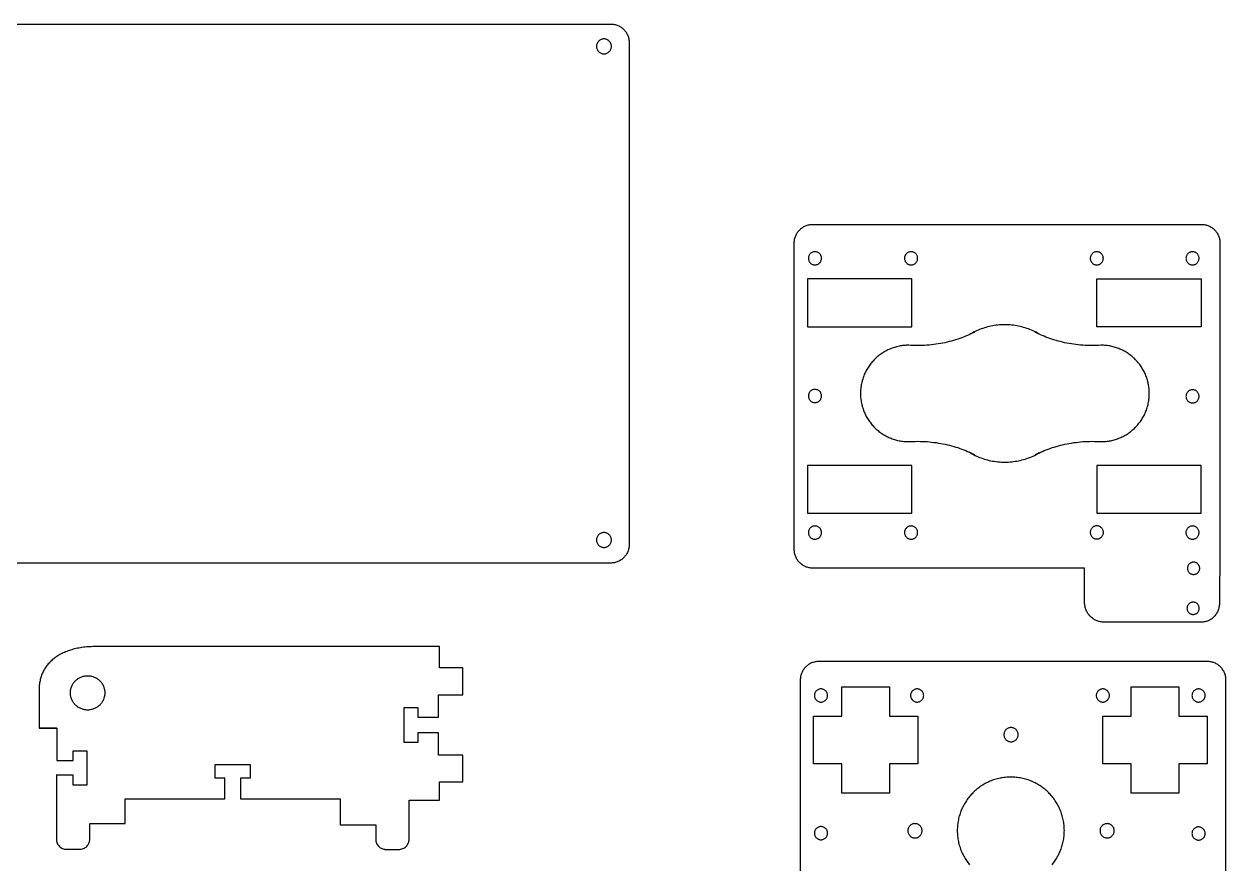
# Model space of a CAD drawing. Extents: x 83 to 577, y 5 to 678.
# Drawn here: x 300.6 to 577.1, y 356.8 to 550 of the extents above; entities that cross this region are included whole.
import ezdxf

# ---------------------------------------------------------------- set-up
doc = ezdxf.new("R2010")
doc.units = 0
doc.layers.add('LAYER_1', color=18, linetype='CONTINUOUS')

msp = doc.modelspace()

# ---------------------------------------------------------------- linework, layer by layer
at = {"layer": 'LAYER_1'}
for points in [[(280.64, 550.02), (435.58, 550.02), (435.8, 550.02), (436.01, 550), (436.23, 549.98), (436.44, 549.94), (436.64, 549.89), (436.85, 549.83), (437.04, 549.77), (437.24, 549.69), (437.43, 549.6), (437.61, 549.51), (437.79, 549.41), (437.96, 549.3), (438.13, 549.18), (438.29, 549.05), (438.45, 548.92), (438.59, 548.77), (438.73, 548.63), (438.87, 548.47), (439, 548.31), (439.11, 548.14), (439.23, 547.97), (439.33, 547.79), (439.42, 547.61), (439.51, 547.42), (439.58, 547.22), (439.65, 547.03), (439.71, 546.82), (439.76, 546.62), (439.79, 546.41), (439.82, 546.19), (439.84, 545.98), (439.84, 545.76), (439.84, 430.3), (439.84, 430.08), (439.82, 429.86), (439.79, 429.64), (439.76, 429.43), (439.71, 429.23), (439.65, 429.03), (439.58, 428.83), (439.51, 428.63), (439.42, 428.44), (439.33, 428.26), (439.23, 428.08), (439.11, 427.91), (439, 427.74), (438.87, 427.58), (438.73, 427.43), (438.59, 427.28), (438.45, 427.14), (438.29, 427), (438.13, 426.87), (437.96, 426.76), (437.79, 426.64), (437.61, 426.54), (437.43, 426.45), (437.24, 426.36), (437.04, 426.29), (436.85, 426.22), (436.64, 426.16), (436.44, 426.11), (436.23, 426.08), (436.01, 426.05), (435.8, 426.03), (435.58, 426.03), (280.64, 426.03)], [(577.13, 328.81), (577.13, 399.12), (577.12, 399.34), (577.11, 399.55), (577.08, 399.77), (577.04, 399.98), (576.99, 400.18), (576.94, 400.39), (576.87, 400.59), (576.79, 400.78), (576.71, 400.97), (576.61, 401.15), (576.51, 401.33), (576.4, 401.5), (576.28, 401.67), (576.15, 401.83), (576.02, 401.99), (575.88, 402.14), (575.73, 402.28), (575.57, 402.41), (575.41, 402.54), (575.25, 402.66), (575.07, 402.77), (574.89, 402.87), (574.71, 402.97), (574.52, 403.05), (574.33, 403.13), (574.13, 403.19), (573.93, 403.25), (573.72, 403.3), (573.51, 403.34), (573.3, 403.36), (573.08, 403.38), (572.86, 403.39), (512.22, 403.39), (483.46, 403.39), (483.24, 403.38), (483.02, 403.36), (482.81, 403.34), (482.6, 403.3), (482.39, 403.25), (482.19, 403.19), (481.99, 403.13), (481.8, 403.05), (481.61, 402.97), (481.43, 402.87), (481.25, 402.77), (481.08, 402.66), (480.91, 402.54), (480.75, 402.41), (480.59, 402.28), (480.44, 402.14), (480.3, 401.99), (480.17, 401.83), (480.04, 401.67), (479.92, 401.5), (479.81, 401.33), (479.71, 401.15), (479.61, 400.97), (479.53, 400.78), (479.45, 400.59), (479.38, 400.39), (479.33, 400.18), (479.28, 399.98), (479.24, 399.77), (479.22, 399.55), (479.2, 399.34), (479.19, 399.12), (479.19, 328.57)], [(537.14, 356.65), (537.32, 356.88), (537.5, 357.12), (537.68, 357.36), (537.84, 357.6), (538.01, 357.85), (538.16, 358.1), (538.32, 358.36), (538.46, 358.62), (538.6, 358.88), (538.73, 359.15), (538.86, 359.42), (538.98, 359.69), (539.09, 359.97), (539.2, 360.25), (539.3, 360.54), (539.39, 360.82), (539.48, 361.12), (539.56, 361.41), (539.63, 361.71), (539.7, 362), (539.76, 362.31), (539.81, 362.61), (539.85, 362.92), (539.88, 363.23), (539.91, 363.54), (539.93, 363.85), (539.94, 364.17), (539.95, 364.49), (539.94, 364.81), (539.93, 365.12), (539.91, 365.43), (539.88, 365.75), (539.85, 366.06), (539.81, 366.36), (539.76, 366.67), (539.7, 366.97), (539.63, 367.27), (539.56, 367.57), (539.48, 367.86), (539.39, 368.15), (539.3, 368.44), (539.2, 368.72), (539.09, 369), (538.98, 369.28), (538.86, 369.56), (538.73, 369.83), (538.6, 370.09), (538.46, 370.36), (538.32, 370.62), (538.16, 370.87), (538.01, 371.13), (537.84, 371.37), (537.68, 371.62), (537.5, 371.86), (537.32, 372.09), (537.14, 372.32), (536.94, 372.55), (536.75, 372.77), (536.55, 372.98), (536.34, 373.2), (536.13, 373.4), (535.91, 373.6), (535.69, 373.8), (535.47, 373.99), (535.23, 374.18), (535, 374.36), (534.76, 374.53), (534.52, 374.7), (534.27, 374.86), (534.02, 375.02), (533.76, 375.17), (533.5, 375.32), (533.24, 375.46), (532.97, 375.59), (532.7, 375.72), (532.42, 375.84), (532.15, 375.95), (531.87, 376.06), (531.58, 376.16), (531.29, 376.25), (531, 376.34), (530.71, 376.42), (530.41, 376.49), (530.11, 376.55), (529.81, 376.61), (529.51, 376.66), (529.2, 376.7), (528.89, 376.74), (528.58, 376.77), (528.26, 376.79), (527.95, 376.8), (527.63, 376.8), (527.31, 376.8), (527, 376.79), (526.68, 376.77), (526.37, 376.74), (526.06, 376.7), (525.75, 376.66), (525.45, 376.61), (525.15, 376.55), (524.85, 376.49), (524.55, 376.42), (524.26, 376.34), (523.97, 376.25), (523.68, 376.16), (523.4, 376.06), (523.11, 375.95), (522.84, 375.84), (522.56, 375.72), (522.29, 375.59), (522.02, 375.46), (521.76, 375.32), (521.5, 375.17), (521.24, 375.02), (520.99, 374.86), (520.74, 374.7), (520.5, 374.53), (520.26, 374.36), (520.03, 374.18), (519.8, 373.99), (519.57, 373.8), (519.35, 373.6), (519.13, 373.4), (518.92, 373.2), (518.71, 372.98), (518.51, 372.77), (518.32, 372.55), (518.13, 372.32), (517.94, 372.09), (517.76, 371.86), (517.59, 371.62), (517.42, 371.37), (517.25, 371.13), (517.1, 370.87), (516.95, 370.62), (516.8, 370.36), (516.66, 370.09), (516.53, 369.83), (516.4, 369.56), (516.28, 369.28), (516.17, 369), (516.06, 368.72), (515.96, 368.44), (515.87, 368.15), (515.78, 367.86), (515.7, 367.57), (515.63, 367.27), (515.56, 366.97), (515.51, 366.67), (515.46, 366.36), (515.41, 366.06), (515.38, 365.75), (515.35, 365.43), (515.33, 365.12), (515.32, 364.81), (515.31, 364.49), (515.32, 364.17), (515.33, 363.85), (515.35, 363.54), (515.38, 363.23), (515.41, 362.92), (515.46, 362.61), (515.51, 362.31), (515.56, 362), (515.63, 361.71), (515.7, 361.41), (515.78, 361.12), (515.87, 360.82), (515.96, 360.54), (516.06, 360.25), (516.17, 359.97), (516.28, 359.69), (516.4, 359.42), (516.53, 359.15), (516.66, 358.88), (516.8, 358.62), (516.95, 358.36), (517.1, 358.1), (517.25, 357.85), (517.42, 357.6), (517.59, 357.36), (517.76, 357.12), (517.94, 356.88), (518.13, 356.65)]]:
    msp.add_lwpolyline(points, dxfattribs=at)
for points in [[(435.74, 544.88), (435.73, 545.06), (435.7, 545.23), (435.66, 545.39), (435.6, 545.55), (435.53, 545.7), (435.44, 545.84), (435.35, 545.97), (435.24, 546.09), (435.11, 546.2), (434.98, 546.3), (434.84, 546.39), (434.69, 546.46), (434.53, 546.52), (434.37, 546.56), (434.2, 546.59), (434.02, 546.6), (433.85, 546.59), (433.68, 546.56), (433.51, 546.52), (433.36, 546.46), (433.21, 546.39), (433.06, 546.3), (432.93, 546.2), (432.81, 546.09), (432.7, 545.97), (432.6, 545.84), (432.52, 545.7), (432.44, 545.55), (432.39, 545.39), (432.34, 545.23), (432.32, 545.06), (432.31, 544.88), (432.32, 544.71), (432.34, 544.54), (432.39, 544.37), (432.44, 544.21), (432.52, 544.06), (432.6, 543.92), (432.7, 543.79), (432.81, 543.67), (432.93, 543.56), (433.06, 543.46), (433.21, 543.37), (433.36, 543.3), (433.51, 543.24), (433.68, 543.2), (433.85, 543.17), (434.02, 543.17), (434.2, 543.17), (434.37, 543.2), (434.53, 543.24), (434.69, 543.3), (434.84, 543.37), (434.98, 543.46), (435.11, 543.56), (435.24, 543.67), (435.35, 543.79), (435.44, 543.92), (435.53, 544.06), (435.6, 544.21), (435.66, 544.37), (435.7, 544.54), (435.73, 544.71)], [(482.08, 424.86), (481.86, 424.87), (481.64, 424.88), (481.43, 424.91), (481.22, 424.95), (481.01, 424.99), (480.81, 425.05), (480.61, 425.12), (480.41, 425.2), (480.22, 425.28), (480.04, 425.38), (479.86, 425.48), (479.69, 425.59), (479.52, 425.71), (479.36, 425.83), (479.21, 425.97), (479.06, 426.11), (478.92, 426.26), (478.78, 426.41), (478.65, 426.57), (478.54, 426.74), (478.42, 426.92), (478.32, 427.09), (478.23, 427.28), (478.14, 427.47), (478.07, 427.66), (478, 427.86), (477.94, 428.06), (477.89, 428.27), (477.86, 428.48), (477.83, 428.69), (477.81, 428.91), (477.81, 429.13), (477.81, 499.68), (477.81, 499.9), (477.83, 500.12), (477.86, 500.33), (477.89, 500.54), (477.94, 500.75), (478, 500.95), (478.07, 501.15), (478.14, 501.34), (478.23, 501.53), (478.32, 501.71), (478.42, 501.89), (478.54, 502.07), (478.65, 502.23), (478.78, 502.4), (478.92, 502.55), (479.06, 502.7), (479.21, 502.84), (479.36, 502.97), (479.52, 503.1), (479.69, 503.22), (479.86, 503.33), (480.04, 503.43), (480.22, 503.53), (480.41, 503.61), (480.61, 503.69), (480.81, 503.76), (481.01, 503.81), (481.22, 503.86), (481.43, 503.9), (481.64, 503.93), (481.86, 503.94), (482.08, 503.95), (571.47, 503.95), (571.69, 503.94), (571.91, 503.93), (572.12, 503.9), (572.33, 503.86), (572.54, 503.81), (572.74, 503.76), (572.94, 503.69), (573.13, 503.61), (573.32, 503.53), (573.51, 503.43), (573.69, 503.33), (573.86, 503.22), (574.03, 503.1), (574.19, 502.97), (574.34, 502.84), (574.49, 502.7), (574.63, 502.55), (574.77, 502.4), (574.89, 502.23), (575.01, 502.07), (575.12, 501.89), (575.23, 501.71), (575.32, 501.53), (575.41, 501.34), (575.48, 501.15), (575.55, 500.95), (575.61, 500.75), (575.65, 500.54), (575.69, 500.33), (575.72, 500.12), (575.73, 499.9), (575.74, 499.68), (575.74, 429.13), (575.65, 416.94), (575.64, 416.71), (575.62, 416.48), (575.6, 416.26), (575.56, 416.04), (575.52, 415.82), (575.46, 415.61), (575.4, 415.4), (575.33, 415.2), (575.25, 415), (575.16, 414.81), (575.06, 414.62), (574.96, 414.44), (574.84, 414.26), (574.72, 414.09), (574.6, 413.93), (574.46, 413.78), (574.32, 413.63), (574.18, 413.49), (574.03, 413.35), (573.87, 413.23), (573.7, 413.11), (573.53, 413.01), (573.36, 412.91), (573.18, 412.82), (573, 412.74), (572.81, 412.67), (572.62, 412.61), (572.43, 412.56), (572.23, 412.52), (572.02, 412.49), (571.82, 412.47), (571.61, 412.47), (548.9, 412.47), (548.69, 412.47), (548.48, 412.49), (548.28, 412.52), (548.07, 412.56), (547.87, 412.61), (547.67, 412.67), (547.48, 412.74), (547.29, 412.82), (547.1, 412.91), (546.92, 413.01), (546.74, 413.11), (546.56, 413.23), (546.39, 413.35), (546.23, 413.49), (546.07, 413.63), (545.92, 413.78), (545.77, 413.93), (545.64, 414.09), (545.5, 414.26), (545.38, 414.44), (545.26, 414.62), (545.16, 414.81), (545.06, 415), (544.97, 415.2), (544.89, 415.4), (544.82, 415.61), (544.76, 415.82), (544.7, 416.04), (544.66, 416.26), (544.64, 416.48), (544.62, 416.71), (544.61, 416.94), (544.61, 424.83)], [(482.57, 497.65), (482.42, 497.64), (482.27, 497.62), (482.12, 497.58), (481.98, 497.53), (481.85, 497.47), (481.72, 497.39), (481.61, 497.3), (481.5, 497.21), (481.4, 497.1), (481.32, 496.98), (481.24, 496.86), (481.18, 496.72), (481.13, 496.59), (481.09, 496.44), (481.07, 496.29), (481.06, 496.14), (481.07, 495.98), (481.09, 495.83), (481.13, 495.69), (481.18, 495.55), (481.24, 495.41), (481.32, 495.29), (481.4, 495.17), (481.5, 495.07), (481.61, 494.97), (481.72, 494.88), (481.85, 494.81), (481.98, 494.74), (482.12, 494.69), (482.27, 494.65), (482.42, 494.63), (482.57, 494.62), (482.73, 494.63), (482.88, 494.65), (483.02, 494.69), (483.16, 494.74), (483.29, 494.81), (483.42, 494.88), (483.53, 494.97), (483.64, 495.07), (483.74, 495.17), (483.82, 495.29), (483.9, 495.41), (483.96, 495.55), (484.01, 495.69), (484.05, 495.83), (484.08, 495.98), (484.08, 496.14), (484.08, 496.29), (484.05, 496.44), (484.01, 496.59), (483.96, 496.72), (483.9, 496.86), (483.82, 496.98), (483.74, 497.1), (483.64, 497.21), (483.53, 497.3), (483.42, 497.39), (483.29, 497.47), (483.16, 497.53), (483.02, 497.58), (482.88, 497.62), (482.73, 497.64)], [(504.69, 497.65), (504.54, 497.64), (504.39, 497.62), (504.24, 497.58), (504.1, 497.53), (503.97, 497.47), (503.85, 497.39), (503.73, 497.3), (503.62, 497.21), (503.53, 497.1), (503.44, 496.98), (503.36, 496.86), (503.3, 496.72), (503.25, 496.59), (503.21, 496.44), (503.19, 496.29), (503.18, 496.14), (503.19, 495.98), (503.21, 495.83), (503.25, 495.69), (503.3, 495.55), (503.36, 495.42), (503.44, 495.29), (503.53, 495.17), (503.62, 495.07), (503.73, 494.97), (503.85, 494.88), (503.97, 494.81), (504.1, 494.74), (504.24, 494.69), (504.39, 494.65), (504.54, 494.63), (504.69, 494.62), (504.85, 494.63), (505, 494.65), (505.14, 494.69), (505.28, 494.74), (505.41, 494.81), (505.54, 494.88), (505.65, 494.97), (505.76, 495.07), (505.86, 495.17), (505.95, 495.29), (506.02, 495.42), (506.09, 495.55), (506.14, 495.69), (506.17, 495.83), (506.2, 495.98), (506.2, 496.14), (506.2, 496.29), (506.17, 496.44), (506.14, 496.59), (506.09, 496.72), (506.02, 496.86), (505.95, 496.98), (505.86, 497.1), (505.76, 497.21), (505.65, 497.3), (505.54, 497.39), (505.41, 497.47), (505.28, 497.53), (505.14, 497.58), (505, 497.62), (504.85, 497.64)], [(547.41, 497.64), (547.25, 497.63), (547.1, 497.61), (546.96, 497.57), (546.82, 497.52), (546.69, 497.46), (546.56, 497.38), (546.45, 497.3), (546.34, 497.2), (546.24, 497.09), (546.16, 496.97), (546.08, 496.85), (546.02, 496.72), (545.96, 496.58), (545.93, 496.43), (545.9, 496.28), (545.9, 496.13), (545.9, 495.97), (545.93, 495.82), (545.96, 495.68), (546.02, 495.54), (546.08, 495.41), (546.16, 495.28), (546.24, 495.17), (546.34, 495.06), (546.45, 494.96), (546.56, 494.87), (546.69, 494.8), (546.82, 494.74), (546.96, 494.68), (547.1, 494.65), (547.25, 494.62), (547.41, 494.62), (547.56, 494.62), (547.71, 494.65), (547.86, 494.68), (548, 494.74), (548.13, 494.8), (548.26, 494.87), (548.37, 494.96), (548.48, 495.06), (548.58, 495.17), (548.66, 495.28), (548.74, 495.41), (548.8, 495.54), (548.85, 495.68), (548.89, 495.82), (548.91, 495.97), (548.92, 496.13), (548.91, 496.28), (548.89, 496.43), (548.85, 496.58), (548.8, 496.72), (548.74, 496.85), (548.66, 496.97), (548.58, 497.09), (548.48, 497.2), (548.37, 497.3), (548.26, 497.38), (548.13, 497.46), (548, 497.52), (547.86, 497.57), (547.71, 497.61), (547.56, 497.63)], [(569.44, 497.65), (569.29, 497.64), (569.14, 497.62), (568.99, 497.58), (568.85, 497.53), (568.72, 497.47), (568.59, 497.39), (568.48, 497.3), (568.37, 497.21), (568.27, 497.1), (568.19, 496.98), (568.11, 496.86), (568.05, 496.72), (568, 496.59), (567.96, 496.44), (567.94, 496.29), (567.93, 496.14), (567.94, 495.98), (567.96, 495.83), (568, 495.69), (568.05, 495.55), (568.11, 495.41), (568.19, 495.29), (568.27, 495.17), (568.37, 495.07), (568.48, 494.97), (568.59, 494.88), (568.72, 494.81), (568.85, 494.74), (568.99, 494.69), (569.14, 494.65), (569.29, 494.63), (569.44, 494.62), (569.6, 494.63), (569.75, 494.65), (569.89, 494.69), (570.03, 494.74), (570.16, 494.81), (570.29, 494.88), (570.4, 494.97), (570.51, 495.07), (570.61, 495.17), (570.69, 495.29), (570.77, 495.41), (570.83, 495.55), (570.88, 495.69), (570.92, 495.83), (570.95, 495.98), (570.95, 496.14), (570.95, 496.29), (570.92, 496.44), (570.88, 496.59), (570.83, 496.72), (570.77, 496.86), (570.69, 496.98), (570.61, 497.1), (570.51, 497.21), (570.4, 497.3), (570.29, 497.39), (570.16, 497.47), (570.03, 497.53), (569.89, 497.58), (569.75, 497.62), (569.6, 497.64)], [(504.87, 491.39), (480.87, 491.39), (480.87, 480.4), (504.87, 480.4)], [(571.41, 480.4), (547.41, 480.4), (547.41, 491.39), (571.41, 491.39)], [(518.8, 451.16), (518.05, 451.54), (518.38, 451.35), (518.71, 451.16), (519.05, 450.98), (519.4, 450.81), (519.74, 450.65), (520.1, 450.49), (520.45, 450.35), (520.81, 450.21), (521.18, 450.08), (521.55, 449.96), (521.92, 449.85), (522.3, 449.75), (522.68, 449.66), (523.06, 449.57), (523.45, 449.5), (523.84, 449.44), (524.23, 449.38), (524.63, 449.33), (525.03, 449.3), (525.43, 449.27), (525.84, 449.26), (526.24, 449.25), (526.65, 449.26), (527.06, 449.27), (527.46, 449.3), (527.86, 449.33), (528.26, 449.38), (528.65, 449.44), (529.04, 449.5), (529.43, 449.57), (529.81, 449.66), (530.19, 449.75), (530.57, 449.85), (530.94, 449.96), (531.31, 450.08), (531.67, 450.21), (532.04, 450.35), (532.39, 450.49), (532.74, 450.65), (533.09, 450.81), (533.43, 450.98), (533.77, 451.16), (534.11, 451.35), (533.55, 451.05), (533.29, 450.92), (533.67, 451.13), (534.07, 451.33), (534.48, 451.53), (534.89, 451.72), (535.32, 451.91), (535.76, 452.08), (536.21, 452.26), (536.66, 452.42), (537.13, 452.58), (537.6, 452.73), (538.08, 452.87), (538.57, 453), (539.06, 453.13), (539.56, 453.25), (540.07, 453.36), (540.58, 453.47), (541.09, 453.56), (541.6, 453.65), (542.12, 453.73), (542.65, 453.8), (543.17, 453.86), (543.7, 453.91), (544.22, 453.96), (544.75, 453.99), (545.28, 454.02), (545.8, 454.03), (546.33, 454.04), (546.85, 454.03), (547.37, 454.02), (547.88, 453.99), (548.4, 453.96), (548.68, 453.96), (548.97, 453.97), (549.25, 453.99), (549.53, 454.02), (549.81, 454.05), (550.09, 454.09), (550.36, 454.13), (550.63, 454.18), (550.9, 454.24), (551.17, 454.31), (551.43, 454.38), (551.7, 454.46), (551.96, 454.54), (552.21, 454.63), (552.46, 454.73), (552.72, 454.83), (552.96, 454.94), (553.21, 455.05), (553.45, 455.17), (553.68, 455.3), (553.92, 455.43), (554.15, 455.56), (554.38, 455.71), (554.6, 455.85), (554.82, 456), (555.03, 456.16), (555.25, 456.32), (555.45, 456.49), (555.66, 456.66), (555.86, 456.84), (556.05, 457.02), (556.24, 457.21), (556.43, 457.4), (556.61, 457.59), (556.78, 457.79), (556.96, 457.99), (557.12, 458.2), (557.29, 458.41), (557.44, 458.63), (557.6, 458.85), (557.74, 459.07), (557.88, 459.3), (558.02, 459.53), (558.15, 459.76), (558.28, 460), (558.4, 460.24), (558.51, 460.49), (558.62, 460.73), (558.72, 460.98), (558.82, 461.24), (558.91, 461.49), (558.99, 461.75), (559.07, 462.01), (559.14, 462.28), (559.21, 462.54), (559.26, 462.81), (559.32, 463.09), (559.36, 463.36), (559.4, 463.64), (559.43, 463.92), (559.46, 464.2), (559.47, 464.48), (559.49, 464.76), (559.49, 465.05), (559.49, 465.34), (559.47, 465.62), (559.46, 465.9), (559.43, 466.18), (559.4, 466.46), (559.36, 466.74), (559.32, 467.01), (559.26, 467.28), (559.21, 467.55), (559.14, 467.82), (559.07, 468.09), (558.99, 468.35), (558.91, 468.61), (558.82, 468.86), (558.72, 469.12), (558.62, 469.37), (558.51, 469.61), (558.4, 469.86), (558.28, 470.1), (558.15, 470.34), (558.02, 470.57), (557.88, 470.8), (557.74, 471.03), (557.6, 471.25), (557.44, 471.47), (557.29, 471.69), (557.12, 471.9), (556.96, 472.1), (556.78, 472.31), (556.61, 472.51), (556.43, 472.7), (556.24, 472.89), (556.05, 473.08), (555.86, 473.26), (555.66, 473.44), (555.45, 473.61), (555.25, 473.78), (555.03, 473.94), (554.82, 474.09), (554.6, 474.25), (554.38, 474.39), (554.15, 474.54), (553.92, 474.67), (553.68, 474.8), (553.45, 474.93), (553.21, 475.05), (552.96, 475.16), (552.72, 475.27), (552.46, 475.37), (552.21, 475.47), (551.96, 475.56), (551.7, 475.64), (551.43, 475.72), (551.17, 475.79), (550.9, 475.86), (550.63, 475.92), (550.36, 475.97), (550.09, 476.01), (549.81, 476.05), (549.53, 476.08), (549.25, 476.11), (548.97, 476.13), (548.68, 476.14), (548.37, 476.14), (547.84, 476.11), (547.32, 476.08), (546.8, 476.07), (546.28, 476.06), (545.75, 476.07), (545.23, 476.08), (544.7, 476.11), (544.18, 476.14), (543.65, 476.18), (543.12, 476.24), (542.6, 476.3), (542.08, 476.37), (541.56, 476.45), (541.04, 476.53), (540.53, 476.63), (540.02, 476.73), (539.51, 476.85), (539.01, 476.97), (538.52, 477.09), (538.03, 477.23), (537.55, 477.37), (537.08, 477.52), (536.62, 477.68), (536.16, 477.84), (535.71, 478.01), (535.27, 478.19), (534.84, 478.38), (534.43, 478.57), (534.02, 478.76), (533.63, 478.97), (533.24, 479.18), (533.63, 478.99), (534.11, 478.75), (533.77, 478.94), (533.43, 479.12), (533.09, 479.29), (532.74, 479.45), (532.39, 479.6), (532.04, 479.75), (531.67, 479.89), (531.31, 480.02), (530.94, 480.14), (530.57, 480.25), (530.19, 480.35), (529.81, 480.44), (529.43, 480.52), (529.04, 480.6), (528.65, 480.66), (528.26, 480.72), (527.86, 480.76), (527.46, 480.8), (527.06, 480.83), (526.65, 480.84), (526.24, 480.85), (525.84, 480.84), (525.43, 480.83), (525.03, 480.8), (524.63, 480.76), (524.23, 480.72), (523.84, 480.66), (523.45, 480.6), (523.06, 480.52), (522.68, 480.44), (522.3, 480.35), (521.92, 480.25), (521.55, 480.14), (521.18, 480.02), (520.81, 479.89), (520.45, 479.75), (520.1, 479.6), (519.74, 479.45), (519.4, 479.29), (519.05, 479.12), (518.71, 478.94), (518.38, 478.75), (518.85, 478.98), (519.25, 479.18), (518.87, 478.97), (518.47, 478.76), (518.06, 478.57), (517.65, 478.38), (517.22, 478.19), (516.78, 478.01), (516.33, 477.84), (515.88, 477.68), (515.41, 477.52), (514.94, 477.37), (514.46, 477.23), (513.97, 477.09), (513.48, 476.97), (512.98, 476.85), (512.47, 476.73), (511.96, 476.63), (511.45, 476.53), (510.94, 476.45), (510.42, 476.37), (509.89, 476.3), (509.37, 476.24), (508.84, 476.18), (508.32, 476.14), (507.79, 476.11), (507.26, 476.08), (506.74, 476.07), (506.21, 476.06), (505.69, 476.07), (505.17, 476.08), (504.66, 476.11), (504.14, 476.14), (503.86, 476.14), (503.57, 476.13), (503.29, 476.11), (503.01, 476.08), (502.73, 476.05), (502.45, 476.01), (502.18, 475.97), (501.91, 475.91), (501.64, 475.86), (501.37, 475.79), (501.11, 475.72), (500.84, 475.64), (500.59, 475.56), (500.33, 475.47), (500.08, 475.37), (499.83, 475.27), (499.58, 475.16), (499.33, 475.05), (499.09, 474.93), (498.86, 474.8), (498.62, 474.67), (498.39, 474.53), (498.16, 474.39), (497.94, 474.25), (497.72, 474.09), (497.51, 473.94), (497.3, 473.77), (497.09, 473.61), (496.88, 473.44), (496.69, 473.26), (496.49, 473.08), (496.3, 472.89), (496.11, 472.7), (495.93, 472.51), (495.76, 472.31), (495.58, 472.1), (495.42, 471.9), (495.25, 471.68), (495.1, 471.47), (494.95, 471.25), (494.8, 471.03), (494.66, 470.8), (494.52, 470.57), (494.39, 470.34), (494.26, 470.1), (494.15, 469.86), (494.03, 469.61), (493.92, 469.37), (493.82, 469.12), (493.72, 468.86), (493.63, 468.61), (493.55, 468.35), (493.47, 468.09), (493.4, 467.82), (493.34, 467.55), (493.28, 467.28), (493.22, 467.01), (493.18, 466.74), (493.14, 466.46), (493.11, 466.18), (493.08, 465.9), (493.07, 465.62), (493.05, 465.34), (493.05, 465.05), (493.05, 464.76), (493.07, 464.48), (493.08, 464.2), (493.11, 463.92), (493.14, 463.64), (493.18, 463.36), (493.22, 463.09), (493.28, 462.81), (493.34, 462.54), (493.4, 462.28), (493.47, 462.01), (493.55, 461.75), (493.63, 461.49), (493.72, 461.24), (493.82, 460.98), (493.92, 460.73), (494.03, 460.48), (494.15, 460.24), (494.26, 460), (494.39, 459.76), (494.52, 459.53), (494.66, 459.3), (494.8, 459.07), (494.95, 458.85), (495.1, 458.63), (495.25, 458.41), (495.42, 458.2), (495.58, 457.99), (495.76, 457.79), (495.93, 457.59), (496.11, 457.4), (496.3, 457.21), (496.49, 457.02), (496.69, 456.84), (496.88, 456.66), (497.09, 456.49), (497.3, 456.32), (497.51, 456.16), (497.72, 456), (497.94, 455.85), (498.16, 455.71), (498.39, 455.56), (498.62, 455.43), (498.86, 455.3), (499.09, 455.17), (499.33, 455.05), (499.58, 454.94), (499.83, 454.83), (500.08, 454.73), (500.33, 454.63), (500.59, 454.54), (500.84, 454.46), (501.11, 454.38), (501.37, 454.31), (501.64, 454.24), (501.91, 454.18), (502.18, 454.13), (502.45, 454.09), (502.73, 454.05), (503.01, 454.02), (503.29, 453.99), (503.57, 453.97), (503.86, 453.96), (504.17, 453.96), (504.7, 453.99), (505.22, 454.02), (505.74, 454.03), (506.26, 454.04), (506.79, 454.03), (507.31, 454.02), (507.84, 453.99), (508.37, 453.96), (508.89, 453.91), (509.42, 453.86), (509.94, 453.8), (510.46, 453.73), (510.98, 453.65), (511.5, 453.56), (512.01, 453.47), (512.52, 453.36), (513.03, 453.25), (513.53, 453.13), (514.02, 453), (514.51, 452.87), (514.99, 452.73), (515.46, 452.58), (515.92, 452.42), (516.38, 452.26), (516.83, 452.08), (517.27, 451.91), (517.69, 451.72), (518.11, 451.53), (518.52, 451.34), (518.91, 451.13), (519.29, 450.92)], [(482.57, 465.98), (482.42, 465.97), (482.27, 465.95), (482.12, 465.91), (481.98, 465.86), (481.85, 465.8), (481.72, 465.72), (481.61, 465.63), (481.5, 465.54), (481.4, 465.43), (481.32, 465.31), (481.24, 465.19), (481.18, 465.06), (481.13, 464.92), (481.09, 464.77), (481.07, 464.62), (481.06, 464.47), (481.07, 464.31), (481.09, 464.16), (481.13, 464.02), (481.18, 463.88), (481.24, 463.75), (481.32, 463.62), (481.4, 463.51), (481.5, 463.4), (481.61, 463.3), (481.72, 463.21), (481.85, 463.14), (481.98, 463.07), (482.12, 463.02), (482.27, 462.99), (482.42, 462.96), (482.57, 462.96), (482.73, 462.96), (482.88, 462.99), (483.02, 463.02), (483.16, 463.07), (483.29, 463.14), (483.42, 463.21), (483.53, 463.3), (483.64, 463.4), (483.74, 463.51), (483.82, 463.62), (483.9, 463.75), (483.96, 463.88), (484.01, 464.02), (484.05, 464.16), (484.08, 464.31), (484.08, 464.47), (484.08, 464.62), (484.05, 464.77), (484.01, 464.92), (483.96, 465.06), (483.9, 465.19), (483.82, 465.31), (483.74, 465.43), (483.64, 465.54), (483.53, 465.63), (483.42, 465.72), (483.29, 465.8), (483.16, 465.86), (483.02, 465.91), (482.88, 465.95), (482.73, 465.97)], [(569.44, 465.89), (569.29, 465.88), (569.14, 465.86), (568.99, 465.82), (568.85, 465.77), (568.72, 465.71), (568.59, 465.63), (568.48, 465.55), (568.37, 465.45), (568.27, 465.34), (568.19, 465.22), (568.11, 465.1), (568.05, 464.97), (568, 464.83), (567.96, 464.68), (567.94, 464.53), (567.93, 464.38), (567.94, 464.22), (567.96, 464.07), (568, 463.93), (568.05, 463.79), (568.11, 463.66), (568.19, 463.53), (568.27, 463.42), (568.37, 463.31), (568.48, 463.21), (568.59, 463.12), (568.72, 463.05), (568.85, 462.98), (568.99, 462.93), (569.14, 462.9), (569.29, 462.87), (569.44, 462.87), (569.6, 462.87), (569.75, 462.9), (569.89, 462.93), (570.03, 462.98), (570.16, 463.05), (570.29, 463.12), (570.4, 463.21), (570.51, 463.31), (570.61, 463.42), (570.69, 463.53), (570.77, 463.66), (570.83, 463.79), (570.88, 463.93), (570.92, 464.07), (570.95, 464.22), (570.95, 464.38), (570.95, 464.53), (570.92, 464.68), (570.88, 464.83), (570.83, 464.97), (570.77, 465.1), (570.69, 465.22), (570.61, 465.34), (570.51, 465.45), (570.4, 465.55), (570.29, 465.63), (570.16, 465.71), (570.03, 465.77), (569.89, 465.82), (569.75, 465.86), (569.6, 465.88)], [(504.87, 448.48), (480.87, 448.48), (480.87, 437.49), (504.87, 437.49)], [(571.41, 448.48), (547.41, 448.48), (547.41, 437.49), (571.41, 437.49)], [(482.57, 434.56), (482.42, 434.55), (482.27, 434.52), (482.12, 434.49), (481.98, 434.44), (481.85, 434.37), (481.72, 434.3), (481.61, 434.21), (481.5, 434.11), (481.4, 434), (481.32, 433.89), (481.24, 433.76), (481.18, 433.63), (481.13, 433.49), (481.09, 433.35), (481.07, 433.2), (481.06, 433.04), (481.07, 432.89), (481.09, 432.74), (481.13, 432.59), (481.18, 432.45), (481.24, 432.32), (481.32, 432.2), (481.4, 432.08), (481.5, 431.97), (481.61, 431.87), (481.72, 431.79), (481.85, 431.71), (481.98, 431.65), (482.12, 431.6), (482.27, 431.56), (482.42, 431.54), (482.57, 431.53), (482.73, 431.54), (482.88, 431.56), (483.02, 431.6), (483.16, 431.65), (483.29, 431.71), (483.42, 431.79), (483.53, 431.87), (483.64, 431.97), (483.74, 432.08), (483.83, 432.2), (483.9, 432.32), (483.96, 432.45), (484.02, 432.59), (484.05, 432.74), (484.08, 432.89), (484.08, 433.04), (484.08, 433.2), (484.05, 433.35), (484.02, 433.49), (483.96, 433.63), (483.9, 433.76), (483.83, 433.89), (483.74, 434), (483.64, 434.11), (483.53, 434.21), (483.42, 434.3), (483.29, 434.37), (483.16, 434.44), (483.02, 434.49), (482.88, 434.52), (482.73, 434.55)], [(504.69, 434.56), (504.54, 434.55), (504.39, 434.52), (504.24, 434.49), (504.1, 434.44), (503.97, 434.37), (503.85, 434.3), (503.73, 434.21), (503.62, 434.11), (503.52, 434), (503.44, 433.89), (503.36, 433.76), (503.3, 433.63), (503.25, 433.49), (503.21, 433.35), (503.19, 433.2), (503.18, 433.04), (503.19, 432.89), (503.21, 432.74), (503.25, 432.59), (503.3, 432.45), (503.36, 432.32), (503.44, 432.2), (503.52, 432.08), (503.62, 431.97), (503.73, 431.87), (503.85, 431.79), (503.97, 431.71), (504.1, 431.65), (504.24, 431.6), (504.39, 431.56), (504.54, 431.54), (504.69, 431.53), (504.85, 431.54), (505, 431.56), (505.14, 431.6), (505.28, 431.65), (505.41, 431.71), (505.54, 431.79), (505.65, 431.87), (505.76, 431.97), (505.86, 432.08), (505.95, 432.2), (506.02, 432.32), (506.09, 432.45), (506.14, 432.59), (506.17, 432.74), (506.2, 432.89), (506.2, 433.04), (506.2, 433.2), (506.17, 433.35), (506.14, 433.49), (506.09, 433.63), (506.02, 433.76), (505.95, 433.89), (505.86, 434), (505.76, 434.11), (505.65, 434.21), (505.54, 434.3), (505.41, 434.37), (505.28, 434.44), (505.14, 434.49), (505, 434.52), (504.85, 434.55)], [(547.41, 434.59), (547.25, 434.58), (547.1, 434.56), (546.96, 434.52), (546.82, 434.47), (546.69, 434.41), (546.56, 434.33), (546.45, 434.25), (546.34, 434.15), (546.24, 434.04), (546.16, 433.92), (546.08, 433.8), (546.02, 433.67), (545.96, 433.53), (545.93, 433.38), (545.9, 433.23), (545.9, 433.08), (545.9, 432.92), (545.93, 432.77), (545.96, 432.63), (546.02, 432.49), (546.08, 432.36), (546.16, 432.23), (546.24, 432.12), (546.34, 432.01), (546.45, 431.91), (546.56, 431.82), (546.69, 431.75), (546.82, 431.68), (546.96, 431.63), (547.1, 431.6), (547.25, 431.57), (547.41, 431.57), (547.56, 431.57), (547.71, 431.6), (547.86, 431.63), (548, 431.68), (548.13, 431.75), (548.26, 431.82), (548.37, 431.91), (548.48, 432.01), (548.58, 432.12), (548.66, 432.23), (548.74, 432.36), (548.8, 432.49), (548.85, 432.63), (548.89, 432.77), (548.92, 432.92), (548.92, 433.08), (548.92, 433.23), (548.89, 433.38), (548.85, 433.53), (548.8, 433.67), (548.74, 433.8), (548.66, 433.92), (548.58, 434.04), (548.48, 434.15), (548.37, 434.25), (548.26, 434.33), (548.13, 434.41), (548, 434.47), (547.86, 434.52), (547.71, 434.56), (547.56, 434.58)], [(569.44, 434.56), (569.29, 434.55), (569.14, 434.52), (568.99, 434.49), (568.85, 434.44), (568.72, 434.37), (568.59, 434.3), (568.48, 434.21), (568.37, 434.11), (568.27, 434), (568.19, 433.89), (568.11, 433.76), (568.05, 433.63), (568, 433.49), (567.96, 433.35), (567.93, 433.2), (567.93, 433.04), (567.93, 432.89), (567.96, 432.74), (568, 432.59), (568.05, 432.45), (568.11, 432.32), (568.19, 432.2), (568.27, 432.08), (568.37, 431.97), (568.48, 431.87), (568.59, 431.79), (568.72, 431.71), (568.85, 431.65), (568.99, 431.6), (569.14, 431.56), (569.29, 431.54), (569.44, 431.53), (569.6, 431.54), (569.75, 431.56), (569.89, 431.6), (570.03, 431.65), (570.16, 431.71), (570.29, 431.79), (570.4, 431.87), (570.51, 431.97), (570.61, 432.08), (570.69, 432.2), (570.77, 432.32), (570.83, 432.45), (570.88, 432.59), (570.92, 432.74), (570.95, 432.89), (570.95, 433.04), (570.95, 433.2), (570.92, 433.35), (570.88, 433.49), (570.83, 433.63), (570.77, 433.76), (570.69, 433.89), (570.61, 434), (570.51, 434.11), (570.4, 434.21), (570.29, 434.3), (570.16, 434.37), (570.03, 434.44), (569.89, 434.49), (569.75, 434.52), (569.6, 434.55)], [(435.74, 431.34), (435.73, 431.52), (435.7, 431.69), (435.66, 431.85), (435.6, 432.01), (435.53, 432.16), (435.44, 432.3), (435.35, 432.43), (435.24, 432.55), (435.11, 432.67), (434.98, 432.76), (434.84, 432.85), (434.69, 432.92), (434.53, 432.98), (434.37, 433.02), (434.2, 433.05), (434.02, 433.06), (433.85, 433.05), (433.68, 433.02), (433.51, 432.98), (433.36, 432.92), (433.21, 432.85), (433.06, 432.76), (432.93, 432.67), (432.81, 432.55), (432.7, 432.43), (432.6, 432.3), (432.52, 432.16), (432.44, 432.01), (432.39, 431.85), (432.34, 431.69), (432.32, 431.52), (432.31, 431.34), (432.32, 431.17), (432.34, 431), (432.39, 430.83), (432.44, 430.68), (432.52, 430.53), (432.6, 430.38), (432.7, 430.25), (432.81, 430.13), (432.93, 430.02), (433.06, 429.92), (433.21, 429.84), (433.36, 429.76), (433.51, 429.71), (433.68, 429.66), (433.85, 429.64), (434.02, 429.63), (434.2, 429.64), (434.37, 429.66), (434.53, 429.71), (434.69, 429.76), (434.84, 429.84), (434.98, 429.92), (435.11, 430.02), (435.24, 430.13), (435.35, 430.25), (435.44, 430.38), (435.53, 430.53), (435.6, 430.68), (435.66, 430.83), (435.7, 431), (435.73, 431.17)], [(569.68, 426.23), (569.53, 426.22), (569.39, 426.2), (569.26, 426.17), (569.13, 426.12), (569, 426.06), (568.89, 425.99), (568.78, 425.91), (568.68, 425.82), (568.59, 425.72), (568.51, 425.61), (568.44, 425.49), (568.38, 425.37), (568.33, 425.24), (568.29, 425.1), (568.27, 424.96), (568.27, 424.82), (568.27, 424.67), (568.29, 424.53), (568.33, 424.4), (568.38, 424.27), (568.44, 424.15), (568.51, 424.03), (568.59, 423.92), (568.68, 423.82), (568.78, 423.73), (568.89, 423.65), (569, 423.58), (569.13, 423.52), (569.26, 423.47), (569.39, 423.44), (569.53, 423.41), (569.68, 423.41), (569.82, 423.41), (569.96, 423.44), (570.1, 423.47), (570.23, 423.52), (570.35, 423.58), (570.47, 423.65), (570.57, 423.73), (570.67, 423.82), (570.77, 423.92), (570.85, 424.03), (570.92, 424.15), (570.98, 424.27), (571.02, 424.4), (571.06, 424.53), (571.08, 424.67), (571.09, 424.82), (571.08, 424.96), (571.06, 425.1), (571.02, 425.24), (570.98, 425.37), (570.92, 425.49), (570.85, 425.61), (570.77, 425.72), (570.67, 425.82), (570.57, 425.91), (570.47, 425.99), (570.35, 426.06), (570.23, 426.12), (570.1, 426.17), (569.96, 426.2), (569.82, 426.22)], [(569.57, 417.04), (569.43, 417.03), (569.29, 417.01), (569.15, 416.98), (569.02, 416.93), (568.9, 416.87), (568.78, 416.8), (568.67, 416.72), (568.57, 416.63), (568.48, 416.53), (568.4, 416.42), (568.33, 416.3), (568.27, 416.18), (568.22, 416.05), (568.19, 415.91), (568.17, 415.77), (568.16, 415.63), (568.17, 415.48), (568.19, 415.34), (568.22, 415.21), (568.27, 415.08), (568.33, 414.95), (568.4, 414.84), (568.48, 414.73), (568.57, 414.63), (568.67, 414.54), (568.78, 414.46), (568.9, 414.39), (569.02, 414.33), (569.15, 414.28), (569.29, 414.24), (569.43, 414.22), (569.57, 414.22), (569.71, 414.22), (569.85, 414.24), (569.99, 414.28), (570.12, 414.33), (570.24, 414.39), (570.36, 414.46), (570.47, 414.54), (570.57, 414.63), (570.66, 414.73), (570.74, 414.84), (570.81, 414.95), (570.87, 415.08), (570.92, 415.21), (570.95, 415.34), (570.97, 415.48), (570.98, 415.63), (570.97, 415.77), (570.95, 415.91), (570.92, 416.05), (570.87, 416.18), (570.81, 416.3), (570.74, 416.42), (570.66, 416.53), (570.57, 416.63), (570.47, 416.72), (570.36, 416.8), (570.24, 416.87), (570.12, 416.93), (569.99, 416.98), (569.85, 417.01), (569.71, 417.03)], [(308.07, 362.5), (308.07, 362.38), (308.08, 362.26), (308.1, 362.15), (308.12, 362.03), (308.14, 361.92), (308.18, 361.81), (308.25, 361.6), (308.35, 361.4), (308.47, 361.21), (308.6, 361.03), (308.75, 360.86), (308.92, 360.71), (309.1, 360.58), (309.29, 360.47), (309.49, 360.37), (309.71, 360.29), (309.93, 360.23), (310.05, 360.21), (310.16, 360.2), (310.28, 360.19), (310.4, 360.19), (313.4, 360.19), (313.52, 360.19), (313.64, 360.2), (313.75, 360.21), (313.87, 360.23), (314.09, 360.29), (314.3, 360.37), (314.51, 360.47), (314.7, 360.58), (314.88, 360.71), (315.05, 360.86), (315.2, 361.03), (315.33, 361.21), (315.45, 361.4), (315.54, 361.6), (315.62, 361.81), (315.65, 361.92), (315.68, 362.03), (315.7, 362.15), (315.72, 362.26), (315.72, 362.38), (315.73, 362.5), (315.73, 366.16), (323.9, 366.16), (323.9, 366.14), (323.9, 371.79), (346.84, 371.79), (346.84, 376.52), (344.6, 376.52), (344.6, 379.68), (352.66, 379.68), (352.66, 376.52), (350.42, 376.52), (350.42, 371.79), (373.36, 371.79), (373.36, 365.78), (381.53, 365.78), (381.53, 362.48), (381.53, 362.36), (381.54, 362.24), (381.56, 362.13), (381.58, 362.01), (381.6, 361.9), (381.64, 361.79), (381.71, 361.58), (381.81, 361.38), (381.93, 361.19), (382.06, 361.01), (382.21, 360.85), (382.38, 360.7), (382.56, 360.56), (382.75, 360.45), (382.95, 360.35), (383.17, 360.27), (383.39, 360.22), (383.51, 360.19), (383.62, 360.18), (383.74, 360.17), (383.86, 360.17), (386.86, 360.17), (386.98, 360.17), (387.1, 360.18), (387.21, 360.19), (387.33, 360.22), (387.55, 360.27), (387.77, 360.35), (387.97, 360.45), (388.16, 360.56), (388.34, 360.7), (388.51, 360.85), (388.66, 361.01), (388.79, 361.19), (388.91, 361.38), (389, 361.58), (389.08, 361.79), (389.11, 361.9), (389.14, 362.01), (389.16, 362.13), (389.18, 362.24), (389.18, 362.36), (389.19, 362.48), (389.19, 362.48), (389.19, 371.52), (396.19, 371.52), (396.19, 375.68), (401.6, 375.68), (401.6, 381.86), (395.94, 381.86), (395.94, 387.01), (391.22, 387.01), (391.22, 384.77), (388.06, 384.77), (388.06, 392.84), (391.22, 392.84), (391.22, 390.6), (395.94, 390.6), (395.94, 395.75), (401.6, 395.75), (401.6, 401.93), (396.19, 401.93), (396.19, 406.83), (317.24, 406.83), (316.85, 406.83), (316.46, 406.82), (316.08, 406.8), (315.71, 406.78), (315.34, 406.76), (314.98, 406.73), (314.62, 406.69), (314.27, 406.65), (313.92, 406.6), (313.58, 406.54), (313.24, 406.49), (312.91, 406.42), (312.58, 406.35), (312.26, 406.28), (311.95, 406.2), (311.64, 406.11), (311.34, 406.02), (311.04, 405.93), (310.75, 405.83), (310.47, 405.72), (310.19, 405.61), (309.91, 405.49), (309.65, 405.37), (309.39, 405.25), (309.13, 405.12), (308.88, 404.98), (308.64, 404.84), (308.4, 404.7), (308.17, 404.55), (307.94, 404.4), (307.72, 404.24), (307.51, 404.08), (307.3, 403.91), (307.1, 403.74), (306.91, 403.57), (306.72, 403.39), (306.53, 403.2), (306.36, 403.02), (306.19, 402.82), (306.03, 402.63), (305.87, 402.43), (305.72, 402.22), (305.57, 402.02), (305.43, 401.8), (305.3, 401.59), (305.18, 401.37), (305.06, 401.15), (304.95, 400.92), (304.84, 400.69), (304.74, 400.45), (304.65, 400.22), (304.57, 399.97), (304.49, 399.73), (304.42, 399.48), (304.35, 399.23), (304.29, 398.97), (304.24, 398.71), (304.2, 398.45), (304.16, 398.19), (304.13, 397.92), (304.1, 397.65), (304.08, 397.37), (304.07, 397.1), (304.07, 396.82), (304.07, 388.09), (308.13, 388.09), (304.07, 388.09), (308.13, 388.09), (308.13, 380.59), (311.95, 380.6), (311.95, 382.87), (315.06, 382.87), (315.06, 374.94), (311.95, 374.94), (311.95, 377.21), (308.04, 377.21), (308.06, 377.21), (308.06, 362.5)], [(311.29, 396.18), (311.29, 396.38), (311.31, 396.58), (311.33, 396.78), (311.37, 396.97), (311.41, 397.16), (311.47, 397.35), (311.53, 397.53), (311.6, 397.71), (311.68, 397.89), (311.77, 398.06), (311.86, 398.22), (311.96, 398.38), (312.07, 398.54), (312.19, 398.69), (312.32, 398.83), (312.45, 398.97), (312.58, 399.1), (312.73, 399.22), (312.88, 399.34), (313.03, 399.45), (313.19, 399.55), (313.36, 399.65), (313.53, 399.74), (313.7, 399.81), (313.88, 399.88), (314.07, 399.95), (314.25, 400), (314.44, 400.04), (314.64, 400.08), (314.84, 400.1), (315.04, 400.12), (315.24, 400.12), (315.44, 400.12), (315.64, 400.1), (315.84, 400.08), (316.04, 400.04), (316.23, 400), (316.41, 399.95), (316.6, 399.88), (316.78, 399.81), (316.95, 399.74), (317.12, 399.65), (317.29, 399.55), (317.45, 399.45), (317.6, 399.34), (317.75, 399.22), (317.9, 399.1), (318.03, 398.97), (318.16, 398.83), (318.29, 398.69), (318.4, 398.54), (318.51, 398.38), (318.62, 398.22), (318.71, 398.06), (318.8, 397.89), (318.88, 397.71), (318.95, 397.53), (319.01, 397.35), (319.06, 397.16), (319.11, 396.97), (319.14, 396.78), (319.17, 396.58), (319.18, 396.38), (319.19, 396.18), (319.18, 395.97), (319.17, 395.77), (319.14, 395.57), (319.11, 395.38), (319.06, 395.19), (319.01, 395), (318.95, 394.82), (318.88, 394.64), (318.8, 394.46), (318.71, 394.29), (318.62, 394.13), (318.51, 393.97), (318.4, 393.81), (318.29, 393.66), (318.16, 393.52), (318.03, 393.38), (317.9, 393.25), (317.75, 393.13), (317.6, 393.01), (317.45, 392.9), (317.29, 392.8), (317.12, 392.7), (316.95, 392.62), (316.78, 392.54), (316.6, 392.47), (316.41, 392.4), (316.23, 392.35), (316.04, 392.31), (315.84, 392.27), (315.64, 392.25), (315.44, 392.23), (315.24, 392.23), (315.04, 392.23), (314.84, 392.25), (314.64, 392.27), (314.44, 392.31), (314.25, 392.35), (314.07, 392.4), (313.88, 392.47), (313.7, 392.54), (313.53, 392.62), (313.36, 392.7), (313.19, 392.8), (313.03, 392.9), (312.88, 393.01), (312.73, 393.13), (312.58, 393.25), (312.45, 393.38), (312.32, 393.52), (312.19, 393.66), (312.07, 393.81), (311.96, 393.97), (311.86, 394.13), (311.77, 394.29), (311.68, 394.46), (311.6, 394.64), (311.53, 394.82), (311.47, 395), (311.41, 395.19), (311.37, 395.38), (311.33, 395.57), (311.31, 395.77), (311.29, 395.97)], [(488.76, 379.84), (482.26, 379.84), (482.26, 390.83), (488.76, 390.83), (488.76, 397.59), (499.75, 397.59), (499.75, 390.83), (506.26, 390.83), (506.26, 379.84), (499.75, 379.84), (499.75, 373.08), (488.76, 373.08)], [(483.96, 394.06), (484.11, 394.07), (484.26, 394.09), (484.41, 394.13), (484.55, 394.18), (484.68, 394.24), (484.8, 394.32), (484.92, 394.41), (485.03, 394.5), (485.12, 394.61), (485.21, 394.73), (485.29, 394.85), (485.35, 394.98), (485.4, 395.12), (485.44, 395.27), (485.46, 395.42), (485.47, 395.57), (485.46, 395.73), (485.44, 395.88), (485.4, 396.02), (485.35, 396.16), (485.29, 396.29), (485.21, 396.42), (485.12, 396.54), (485.03, 396.64), (484.92, 396.74), (484.8, 396.83), (484.68, 396.9), (484.55, 396.97), (484.41, 397.02), (484.26, 397.05), (484.11, 397.08), (483.96, 397.09), (483.8, 397.08), (483.65, 397.05), (483.51, 397.02), (483.37, 396.97), (483.24, 396.9), (483.11, 396.83), (483, 396.74), (482.89, 396.64), (482.79, 396.54), (482.7, 396.42), (482.63, 396.29), (482.56, 396.16), (482.51, 396.02), (482.48, 395.88), (482.45, 395.73), (482.45, 395.57), (482.45, 395.42), (482.48, 395.27), (482.51, 395.12), (482.56, 394.98), (482.63, 394.85), (482.7, 394.73), (482.79, 394.61), (482.89, 394.5), (483, 394.41), (483.11, 394.32), (483.24, 394.24), (483.37, 394.18), (483.51, 394.13), (483.65, 394.09), (483.8, 394.07)], [(506.08, 394.06), (506.23, 394.07), (506.38, 394.09), (506.53, 394.13), (506.67, 394.18), (506.8, 394.24), (506.92, 394.32), (507.04, 394.41), (507.15, 394.5), (507.25, 394.61), (507.33, 394.73), (507.41, 394.85), (507.47, 394.98), (507.52, 395.12), (507.56, 395.27), (507.58, 395.42), (507.59, 395.57), (507.58, 395.73), (507.56, 395.88), (507.52, 396.02), (507.47, 396.16), (507.41, 396.29), (507.33, 396.42), (507.25, 396.54), (507.15, 396.64), (507.04, 396.74), (506.92, 396.83), (506.8, 396.9), (506.67, 396.97), (506.53, 397.02), (506.38, 397.06), (506.23, 397.08), (506.08, 397.09), (505.92, 397.08), (505.77, 397.06), (505.63, 397.02), (505.49, 396.97), (505.36, 396.9), (505.23, 396.83), (505.12, 396.74), (505.01, 396.64), (504.91, 396.54), (504.82, 396.42), (504.75, 396.29), (504.69, 396.16), (504.63, 396.02), (504.6, 395.88), (504.57, 395.73), (504.57, 395.57), (504.57, 395.42), (504.6, 395.27), (504.63, 395.12), (504.69, 394.98), (504.75, 394.85), (504.82, 394.73), (504.91, 394.61), (505.01, 394.5), (505.12, 394.41), (505.23, 394.32), (505.36, 394.24), (505.49, 394.18), (505.63, 394.13), (505.77, 394.09), (505.92, 394.07)], [(548.8, 394.05), (548.95, 394.06), (549.1, 394.08), (549.25, 394.12), (549.39, 394.17), (549.52, 394.24), (549.64, 394.31), (549.76, 394.4), (549.87, 394.5), (549.96, 394.6), (550.05, 394.72), (550.13, 394.85), (550.19, 394.98), (550.24, 395.12), (550.28, 395.26), (550.3, 395.41), (550.31, 395.57), (550.3, 395.72), (550.28, 395.87), (550.24, 396.02), (550.19, 396.16), (550.13, 396.29), (550.05, 396.41), (549.96, 396.53), (549.87, 396.64), (549.76, 396.73), (549.64, 396.82), (549.52, 396.9), (549.39, 396.96), (549.25, 397.01), (549.1, 397.05), (548.95, 397.07), (548.8, 397.08), (548.64, 397.07), (548.49, 397.05), (548.35, 397.01), (548.21, 396.96), (548.08, 396.9), (547.95, 396.82), (547.83, 396.73), (547.73, 396.64), (547.63, 396.53), (547.54, 396.41), (547.47, 396.29), (547.4, 396.16), (547.35, 396.02), (547.32, 395.87), (547.29, 395.72), (547.28, 395.57), (547.29, 395.41), (547.32, 395.26), (547.35, 395.12), (547.4, 394.98), (547.47, 394.85), (547.54, 394.72), (547.63, 394.6), (547.73, 394.5), (547.83, 394.4), (547.95, 394.31), (548.08, 394.24), (548.21, 394.17), (548.35, 394.12), (548.49, 394.08), (548.64, 394.06)], [(555.3, 379.84), (548.8, 379.84), (548.8, 390.83), (555.3, 390.83), (555.3, 397.59), (566.29, 397.59), (566.29, 390.83), (572.8, 390.83), (572.8, 379.84), (566.29, 379.84), (566.29, 373.08), (555.3, 373.08)], [(570.83, 394.06), (570.98, 394.07), (571.13, 394.09), (571.28, 394.13), (571.42, 394.18), (571.55, 394.24), (571.67, 394.32), (571.79, 394.41), (571.9, 394.5), (571.99, 394.61), (572.08, 394.73), (572.16, 394.85), (572.22, 394.98), (572.27, 395.12), (572.31, 395.27), (572.33, 395.42), (572.34, 395.57), (572.33, 395.73), (572.31, 395.88), (572.27, 396.02), (572.22, 396.16), (572.16, 396.29), (572.08, 396.42), (571.99, 396.54), (571.9, 396.64), (571.79, 396.74), (571.67, 396.83), (571.55, 396.9), (571.42, 396.97), (571.28, 397.02), (571.13, 397.05), (570.98, 397.08), (570.83, 397.09), (570.67, 397.08), (570.52, 397.05), (570.38, 397.02), (570.24, 396.97), (570.11, 396.9), (569.98, 396.83), (569.86, 396.74), (569.76, 396.64), (569.66, 396.54), (569.57, 396.42), (569.5, 396.29), (569.43, 396.16), (569.38, 396.02), (569.35, 395.88), (569.32, 395.73), (569.31, 395.57), (569.32, 395.42), (569.35, 395.27), (569.38, 395.12), (569.43, 394.98), (569.5, 394.85), (569.57, 394.73), (569.66, 394.61), (569.76, 394.5), (569.86, 394.41), (569.98, 394.32), (570.11, 394.24), (570.24, 394.18), (570.38, 394.13), (570.52, 394.09), (570.67, 394.07)], [(527.68, 384.92), (527.85, 384.93), (528.01, 384.95), (528.17, 384.99), (528.32, 385.05), (528.46, 385.11), (528.6, 385.2), (528.72, 385.29), (528.84, 385.4), (528.94, 385.51), (529.04, 385.64), (529.12, 385.77), (529.19, 385.92), (529.25, 386.07), (529.29, 386.23), (529.31, 386.39), (529.32, 386.56), (529.31, 386.72), (529.29, 386.89), (529.25, 387.04), (529.19, 387.19), (529.12, 387.34), (529.04, 387.47), (528.94, 387.6), (528.84, 387.71), (528.72, 387.82), (528.6, 387.91), (528.46, 388), (528.32, 388.07), (528.17, 388.12), (528.01, 388.16), (527.85, 388.19), (527.68, 388.19), (527.51, 388.19), (527.35, 388.16), (527.19, 388.12), (527.04, 388.07), (526.9, 388), (526.76, 387.91), (526.64, 387.82), (526.52, 387.71), (526.42, 387.6), (526.32, 387.47), (526.24, 387.34), (526.17, 387.19), (526.12, 387.04), (526.08, 386.89), (526.05, 386.72), (526.04, 386.56), (526.05, 386.39), (526.08, 386.23), (526.12, 386.07), (526.17, 385.92), (526.24, 385.77), (526.32, 385.64), (526.42, 385.51), (526.52, 385.4), (526.64, 385.29), (526.76, 385.2), (526.9, 385.11), (527.04, 385.05), (527.19, 384.99), (527.35, 384.95), (527.51, 384.93)], [(483.96, 362.39), (484.11, 362.4), (484.26, 362.42), (484.41, 362.46), (484.55, 362.51), (484.68, 362.57), (484.8, 362.65), (484.92, 362.74), (485.03, 362.83), (485.12, 362.94), (485.21, 363.06), (485.29, 363.18), (485.35, 363.32), (485.4, 363.45), (485.44, 363.6), (485.46, 363.75), (485.47, 363.9), (485.46, 364.06), (485.44, 364.21), (485.4, 364.35), (485.35, 364.49), (485.29, 364.63), (485.21, 364.75), (485.12, 364.87), (485.03, 364.97), (484.92, 365.07), (484.8, 365.16), (484.68, 365.23), (484.55, 365.3), (484.41, 365.35), (484.26, 365.39), (484.11, 365.41), (483.96, 365.42), (483.8, 365.41), (483.65, 365.39), (483.51, 365.35), (483.37, 365.3), (483.24, 365.23), (483.11, 365.16), (483, 365.07), (482.89, 364.97), (482.79, 364.87), (482.7, 364.75), (482.63, 364.63), (482.56, 364.49), (482.51, 364.35), (482.48, 364.21), (482.45, 364.06), (482.45, 363.9), (482.45, 363.75), (482.48, 363.6), (482.51, 363.45), (482.56, 363.32), (482.63, 363.18), (482.7, 363.06), (482.79, 362.94), (482.89, 362.83), (483, 362.74), (483.11, 362.65), (483.24, 362.57), (483.37, 362.51), (483.51, 362.46), (483.65, 362.42), (483.8, 362.4)], [(505.58, 362.82), (505.74, 362.82), (505.91, 362.85), (506.06, 362.89), (506.22, 362.94), (506.36, 363.01), (506.49, 363.09), (506.62, 363.19), (506.74, 363.29), (506.84, 363.41), (506.94, 363.54), (507.02, 363.67), (507.09, 363.82), (507.14, 363.97), (507.18, 364.12), (507.21, 364.29), (507.22, 364.45), (507.21, 364.62), (507.18, 364.78), (507.14, 364.94), (507.09, 365.09), (507.02, 365.23), (506.94, 365.37), (506.84, 365.5), (506.74, 365.61), (506.62, 365.72), (506.49, 365.81), (506.36, 365.89), (506.22, 365.96), (506.06, 366.02), (505.91, 366.06), (505.74, 366.08), (505.58, 366.09), (505.41, 366.08), (505.25, 366.06), (505.09, 366.02), (504.94, 365.96), (504.8, 365.89), (504.66, 365.81), (504.54, 365.72), (504.42, 365.61), (504.31, 365.5), (504.22, 365.37), (504.14, 365.23), (504.07, 365.09), (504.01, 364.94), (503.97, 364.78), (503.95, 364.62), (503.94, 364.45), (503.95, 364.29), (503.97, 364.12), (504.01, 363.97), (504.07, 363.82), (504.14, 363.67), (504.22, 363.54), (504.31, 363.41), (504.42, 363.29), (504.54, 363.19), (504.66, 363.09), (504.8, 363.01), (504.94, 362.94), (505.09, 362.89), (505.25, 362.85), (505.41, 362.82)], [(549.79, 362.81), (549.95, 362.82), (550.12, 362.85), (550.27, 362.89), (550.42, 362.94), (550.57, 363.01), (550.7, 363.09), (550.83, 363.19), (550.94, 363.29), (551.05, 363.41), (551.14, 363.54), (551.23, 363.67), (551.3, 363.81), (551.35, 363.96), (551.39, 364.12), (551.42, 364.28), (551.42, 364.45), (551.42, 364.62), (551.39, 364.78), (551.35, 364.94), (551.3, 365.09), (551.23, 365.23), (551.14, 365.37), (551.05, 365.49), (550.94, 365.61), (550.83, 365.72), (550.7, 365.81), (550.57, 365.89), (550.42, 365.96), (550.27, 366.02), (550.12, 366.06), (549.95, 366.08), (549.79, 366.09), (549.62, 366.08), (549.46, 366.06), (549.3, 366.02), (549.15, 365.96), (549, 365.89), (548.87, 365.81), (548.74, 365.72), (548.63, 365.61), (548.52, 365.49), (548.43, 365.37), (548.34, 365.23), (548.28, 365.09), (548.22, 364.94), (548.18, 364.78), (548.16, 364.62), (548.15, 364.45), (548.16, 364.28), (548.18, 364.12), (548.22, 363.96), (548.28, 363.81), (548.34, 363.67), (548.43, 363.54), (548.52, 363.41), (548.63, 363.29), (548.74, 363.19), (548.87, 363.09), (549, 363.01), (549.15, 362.94), (549.3, 362.89), (549.46, 362.85), (549.62, 362.82)], [(570.83, 362.3), (570.98, 362.31), (571.13, 362.33), (571.28, 362.37), (571.42, 362.42), (571.55, 362.49), (571.67, 362.56), (571.79, 362.65), (571.9, 362.75), (571.99, 362.85), (572.08, 362.97), (572.16, 363.09), (572.22, 363.23), (572.27, 363.37), (572.31, 363.51), (572.33, 363.66), (572.34, 363.82), (572.33, 363.97), (572.31, 364.12), (572.27, 364.27), (572.22, 364.4), (572.16, 364.54), (572.08, 364.66), (571.99, 364.78), (571.9, 364.88), (571.79, 364.98), (571.67, 365.07), (571.55, 365.15), (571.42, 365.21), (571.28, 365.26), (571.13, 365.3), (570.98, 365.32), (570.83, 365.33), (570.67, 365.32), (570.52, 365.3), (570.38, 365.26), (570.24, 365.21), (570.11, 365.15), (569.98, 365.07), (569.86, 364.98), (569.76, 364.88), (569.66, 364.78), (569.57, 364.66), (569.5, 364.54), (569.43, 364.4), (569.38, 364.27), (569.35, 364.12), (569.32, 363.97), (569.31, 363.82), (569.32, 363.66), (569.35, 363.51), (569.38, 363.37), (569.43, 363.23), (569.5, 363.09), (569.57, 362.97), (569.66, 362.85), (569.76, 362.75), (569.86, 362.65), (569.98, 362.56), (570.11, 362.49), (570.24, 362.42), (570.38, 362.37), (570.52, 362.33), (570.67, 362.31)]]:
    msp.add_lwpolyline(points, close=True, dxfattribs=at)

doc.saveas('drawing.dxf')
